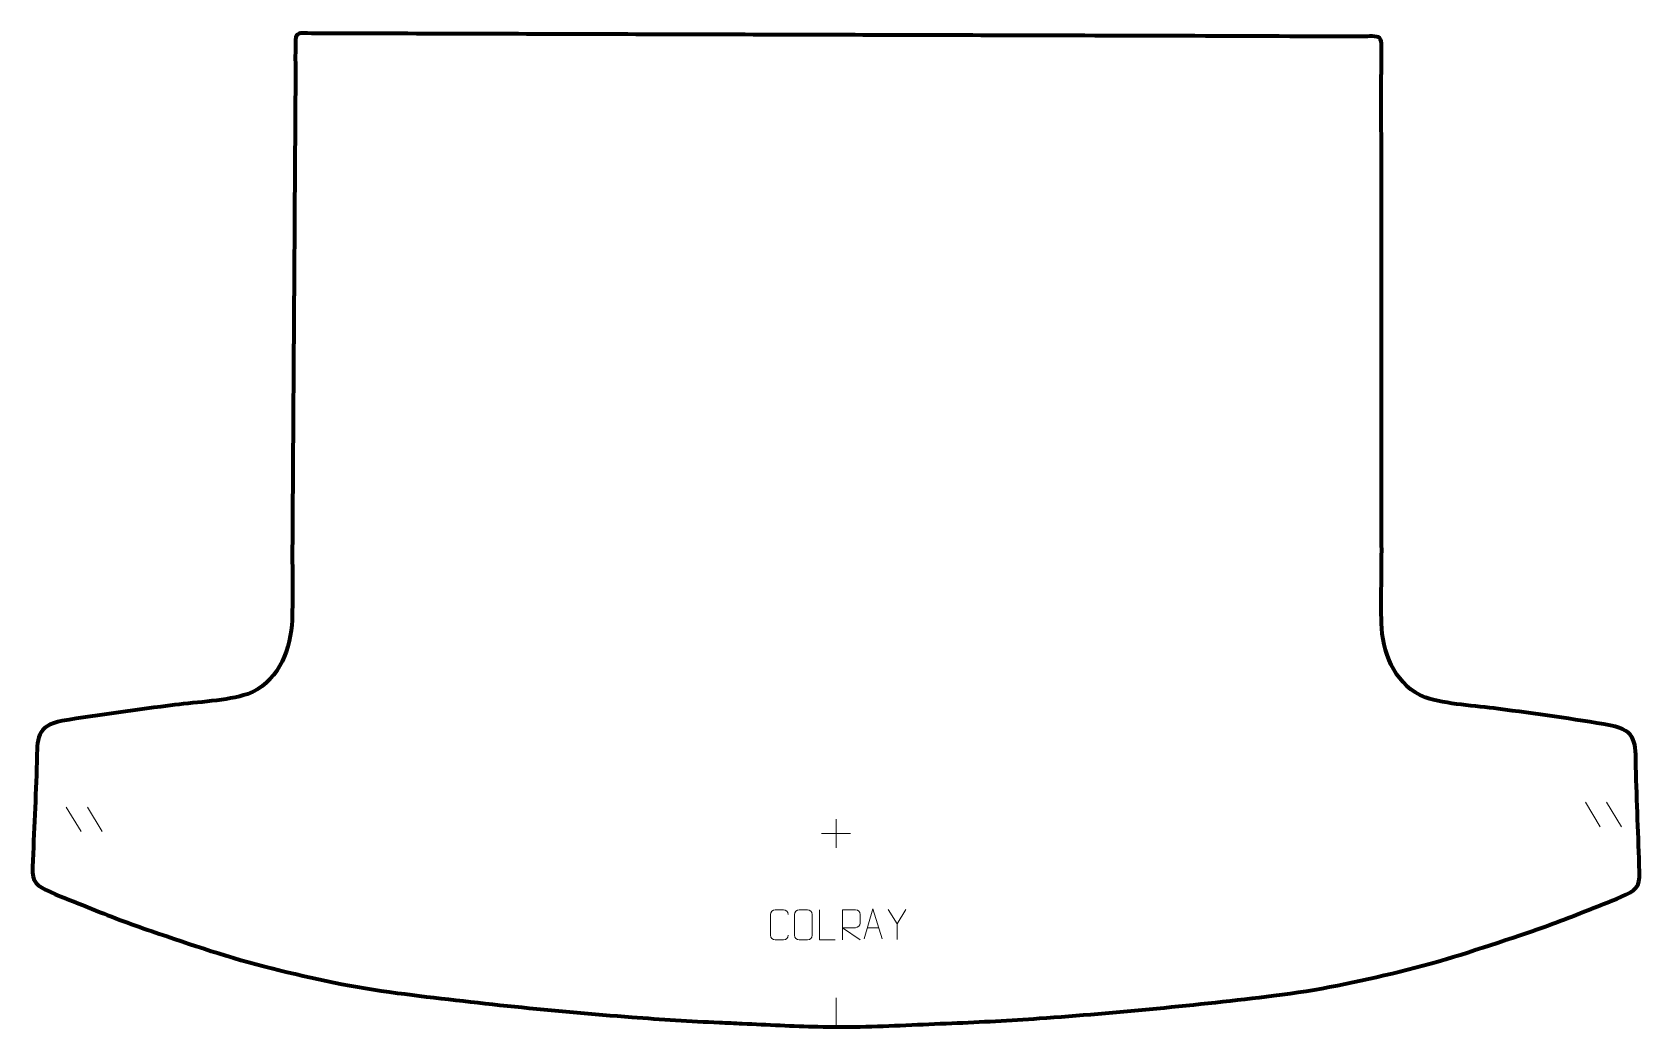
# Model space of a CAD drawing. Header units: millimetres. Extents: x 1424 to 2765, y 56 to 886.
import ezdxf

# ---------------------------------------------------------------- set-up
doc = ezdxf.new("R2010")
doc.units = ezdxf.units.MM
doc.header["$MEASUREMENT"] = 0
doc.layers.add('layer 1', color=7, linetype='Continuous')

msp = doc.modelspace()

# ---------------------------------------------------------------- linework, layer by layer
at = {"layer": 'layer 1', "color": 242, "lineweight": 158}
msp.add_open_spline([(2549.1546, 843.4492), (2549.1546, 843.4492), (2549.1543, 842.6818), (2549.1543, 842.6818), (2549.1543, 842.6818), (2549.1694, 824.1682), (2549.1842, 805.6543), (2549.1989, 787.1407), (2549.1989, 787.1407), (2549.2282, 751.0546), (2549.2572, 714.9687), (2549.2863, 678.8828), (2549.2863, 678.8828), (2549.2912, 672.6069), (2549.2964, 666.3309), (2549.3015, 660.0552), (2549.3015, 660.0552), (2549.3065, 653.7793), (2549.3116, 647.5035), (2549.3165, 641.2278), (2549.3165, 641.2278), (2549.3216, 634.9519), (2549.3268, 628.6761), (2549.3317, 622.4002), (2549.3317, 622.4002), (2549.3467, 603.8866), (2549.3616, 585.3729), (2549.3764, 566.8592), (2549.3764, 566.8592), (2549.3868, 554.3075), (2549.3968, 541.7559), (2549.4069, 529.2043), (2549.4069, 529.2043), (2549.427, 504.1009), (2549.4474, 478.9976), (2549.4677, 453.8941), (2549.4677, 453.8941), (2549.4484, 432.5799), (2548.6156, 410.237), (2549.5043, 389.0518), (2549.5043, 389.0518), (2551.6513, 364.9687), (2562.0127, 340.7885), (2586.0211, 331.4629), (2586.0211, 331.4629), (2603.2389, 325.5865), (2627.979, 324.5335), (2646.5462, 322.0294), (2646.5462, 322.0294), (2677.6717, 317.8027), (2709.5161, 313.62), (2740.4025, 308.0647), (2740.4025, 308.0647), (2762.2102, 303.8857), (2761.1879, 293.1382), (2761.53, 273.7635), (2761.53, 273.7635), (2762.0913, 244.539), (2763.6257, 215.4434), (2764.482, 186.258), (2764.482, 186.258), (2764.7472, 172.7508), (2761.3118, 170.7974), (2749.2561, 165.3742), (2749.2561, 165.3742), (2739.3496, 160.9658), (2728.4837, 157.0777), (2718.3263, 153.0042), (2718.3263, 153.0042), (2700.2535, 145.7567), (2683.3406, 139.3975), (2664.8206, 133.3095), (2664.8206, 133.3095), (2631.1812, 122.0275), (2599.4917, 111.3517), (2564.8833, 103.0001), (2564.8833, 103.0001), (2529.2132, 94.4054), (2496.1694, 87.3488), (2459.6481, 82.9243), (2459.6481, 82.9243), (2394.6208, 75.0462), (2329.3866, 68.6391), (2264.0456, 64.0195), (2264.0456, 64.0195), (2239.7021, 62.3023), (2215.3581, 60.9246), (2190.9716, 59.9885), (2190.9716, 59.9885), (2165.6252, 59.0197), (2140.0268, 57.6411), (2114.7125, 56.958), (2114.7125, 56.958), (2103.2404, 56.6484), (2090.8387, 56.8921), (2079.3134, 57.0761), (2079.3134, 57.0761), (2058.5371, 57.4078), (2037.1753, 58.783), (2016.3534, 59.7129), (2016.3534, 59.7129), (2009.9942, 59.9969), (2003.6349, 60.2783), (1997.2755, 60.5592), (1997.2755, 60.5592), (1972.8949, 61.6358), (1948.5594, 63.1605), (1924.2267, 65.0211), (1924.2267, 65.0211), (1858.9138, 70.0255), (1793.7185, 76.8172), (1728.7388, 85.0783), (1728.7388, 85.0783), (1692.2444, 89.7182), (1659.2426, 96.9693), (1623.6237, 105.7741), (1623.6237, 105.7741), (1589.0653, 114.3296), (1557.4393, 125.192), (1523.8669, 136.672), (1523.8669, 136.672), (1505.383, 142.8689), (1488.5079, 149.3278), (1470.4782, 156.6818), (1470.4782, 156.6818), (1460.3452, 160.815), (1449.5022, 164.7671), (1439.6218, 169.2339), (1439.6218, 169.2339), (1427.5982, 174.728), (1424.1744, 176.7015), (1424.5194, 190.2069), (1424.5194, 190.2069), (1425.5477, 219.3868), (1427.2535, 248.4727), (1427.9867, 277.6935), (1427.9867, 277.6935), (1428.4433, 297.0658), (1427.4845, 307.8191), (1449.3163, 311.8696), (1449.3163, 311.8696), (1480.2349, 317.2424), (1512.1033, 321.2378), (1543.2534, 325.2808), (1543.2534, 325.2808), (1561.8351, 327.6757), (1586.5809, 328.5828), (1603.8328, 334.3575), (1603.8328, 334.3575), (1627.8958, 343.5415), (1638.3995, 367.6602), (1640.6884, 391.7302), (1640.6884, 391.7302), (1641.702, 412.9098), (1641.0011, 435.2573), (1641.1072, 456.5713), (1641.1072, 456.5713), (1641.2757, 481.6741), (1641.4437, 506.7769), (1641.6118, 531.8795), (1641.6118, 531.8795), (1641.6962, 544.431), (1641.7802, 556.9823), (1641.8642, 569.5337), (1641.8642, 569.5337), (1641.9882, 588.047), (1642.1123, 606.5602), (1642.2364, 625.0737), (1642.2364, 625.0737), (1642.2782, 631.3493), (1642.3203, 637.6249), (1642.3625, 643.9006), (1642.3625, 643.9006), (1642.4045, 650.1762), (1642.4465, 656.4519), (1642.4886, 662.7276), (1642.4886, 662.7276), (1642.5306, 669.0035), (1642.5727, 675.2791), (1642.6148, 681.5548), (1642.6148, 681.5548), (1642.8565, 717.6399), (1643.0983, 753.7252), (1643.3401, 789.8103), (1643.3401, 789.8103), (1643.464, 808.3236), (1643.5881, 826.837), (1643.7121, 845.3503), (1643.7121, 845.3503), (1643.7121, 845.3503), (1643.7164, 846.1176), (1643.7164, 846.1176), (1643.7164, 846.1176), (1643.7308, 851.5401), (1643.3325, 878.7782), (1644.0847, 881.8559), (1644.0847, 881.8559), (1645.1218, 886.0993), (1650.0148, 885.248), (1653.6863, 885.1664), (1653.6863, 885.1664), (1671.9304, 884.7605), (1690.6777, 884.9874), (1708.9764, 884.9335), (1708.9764, 884.9335), (1747.0672, 884.8212), (1785.158, 884.7089), (1823.2488, 884.5967), (1823.2488, 884.5967), (1892.7646, 884.3918), (1962.2803, 884.1869), (2031.7961, 883.982), (2031.7961, 883.982), (2101.6293, 883.7762), (2171.4625, 883.5704), (2241.2956, 883.3646), (2241.2956, 883.3646), (2247.6441, 883.3459), (2253.9926, 883.3272), (2260.341, 883.3085), (2260.341, 883.3085), (2304.7803, 883.1775), (2349.2196, 883.0465), (2393.6589, 882.9156), (2393.6589, 882.9156), (2440.6079, 882.7772), (2487.6629, 882.4148), (2534.599, 882.5059), (2534.599, 882.5059), (2537.5803, 882.5117), (2545.9446, 883.3517), (2547.9247, 881.1842), (2547.9247, 881.1842), (2549.9888, 878.9248), (2549.2794, 870.4416), (2549.2809, 867.2541), (2549.2809, 867.2541), (2549.2847, 859.3156), (2549.1804, 851.3861), (2549.1546, 843.4492)], degree=3, knots=[0, 0, 0, 0, 0.016393443, 0.016393443, 0.016393443, 0.016393443, 0.032786885, 0.032786885, 0.032786885, 0.032786885, 0.049180328, 0.049180328, 0.049180328, 0.049180328, 0.06557377, 0.06557377, 0.06557377, 0.06557377, 0.081967213, 0.081967213, 0.081967213, 0.081967213, 0.098360656, 0.098360656, 0.098360656, 0.098360656, 0.114754098, 0.114754098, 0.114754098, 0.114754098, 0.131147541, 0.131147541, 0.131147541, 0.131147541, 0.147540984, 0.147540984, 0.147540984, 0.147540984, 0.163934426, 0.163934426, 0.163934426, 0.163934426, 0.180327869, 0.180327869, 0.180327869, 0.180327869, 0.196721311, 0.196721311, 0.196721311, 0.196721311, 0.213114754, 0.213114754, 0.213114754, 0.213114754, 0.229508197, 0.229508197, 0.229508197, 0.229508197, 0.245901639, 0.245901639, 0.245901639, 0.245901639, 0.262295082, 0.262295082, 0.262295082, 0.262295082, 0.278688525, 0.278688525, 0.278688525, 0.278688525, 0.295081967, 0.295081967, 0.295081967, 0.295081967, 0.31147541, 0.31147541, 0.31147541, 0.31147541, 0.327868852, 0.327868852, 0.327868852, 0.327868852, 0.344262295, 0.344262295, 0.344262295, 0.344262295, 0.360655738, 0.360655738, 0.360655738, 0.360655738, 0.37704918, 0.37704918, 0.37704918, 0.37704918, 0.393442623, 0.393442623, 0.393442623, 0.393442623, 0.409836066, 0.409836066, 0.409836066, 0.409836066, 0.426229508, 0.426229508, 0.426229508, 0.426229508, 0.442622951, 0.442622951, 0.442622951, 0.442622951, 0.459016393, 0.459016393, 0.459016393, 0.459016393, 0.475409836, 0.475409836, 0.475409836, 0.475409836, 0.491803279, 0.491803279, 0.491803279, 0.491803279, 0.508196721, 0.508196721, 0.508196721, 0.508196721, 0.524590164, 0.524590164, 0.524590164, 0.524590164, 0.540983607, 0.540983607, 0.540983607, 0.540983607, 0.557377049, 0.557377049, 0.557377049, 0.557377049, 0.573770492, 0.573770492, 0.573770492, 0.573770492, 0.590163934, 0.590163934, 0.590163934, 0.590163934, 0.606557377, 0.606557377, 0.606557377, 0.606557377, 0.62295082, 0.62295082, 0.62295082, 0.62295082, 0.639344262, 0.639344262, 0.639344262, 0.639344262, 0.655737705, 0.655737705, 0.655737705, 0.655737705, 0.672131148, 0.672131148, 0.672131148, 0.672131148, 0.68852459, 0.68852459, 0.68852459, 0.68852459, 0.704918033, 0.704918033, 0.704918033, 0.704918033, 0.721311475, 0.721311475, 0.721311475, 0.721311475, 0.737704918, 0.737704918, 0.737704918, 0.737704918, 0.754098361, 0.754098361, 0.754098361, 0.754098361, 0.770491803, 0.770491803, 0.770491803, 0.770491803, 0.786885246, 0.786885246, 0.786885246, 0.786885246, 0.803278689, 0.803278689, 0.803278689, 0.803278689, 0.819672131, 0.819672131, 0.819672131, 0.819672131, 0.836065574, 0.836065574, 0.836065574, 0.836065574, 0.852459016, 0.852459016, 0.852459016, 0.852459016, 0.868852459, 0.868852459, 0.868852459, 0.868852459, 0.885245902, 0.885245902, 0.885245902, 0.885245902, 0.901639344, 0.901639344, 0.901639344, 0.901639344, 0.918032787, 0.918032787, 0.918032787, 0.918032787, 0.93442623, 0.93442623, 0.93442623, 0.93442623, 0.950819672, 0.950819672, 0.950819672, 0.950819672, 0.967213115, 0.967213115, 0.967213115, 0.967213115, 1, 1, 1, 1], dxfattribs=at)
at = {"layer": 'layer 1', "color": 250, "lineweight": 9}
for points in [[(2719.3053, 244.0921), (2719.3053, 244.0921), (2731.6696, 223.5478), (2731.6696, 223.5478)], [(2737.0352, 244.0921), (2737.0352, 244.0921), (2749.3995, 223.5478), (2749.3995, 223.5478)], [(1452.5739, 240.17), (1452.5739, 240.17), (1464.9382, 219.6257), (1464.9382, 219.6257)], [(1470.3038, 240.17), (1470.3038, 240.17), (1482.6681, 219.6257), (1482.6681, 219.6257)], [(2094.4961, 230.0811), (2094.4961, 230.0811), (2094.4961, 206.1032), (2094.4961, 206.1032)], [(2082.5072, 218.0921), (2082.5072, 218.0921), (2106.4851, 218.0921), (2106.4851, 218.0921)], [(2145.3522, 142.7628), (2145.3522, 142.7628), (2138.0313, 154.6615), (2138.0313, 154.6615)], [(2120.6043, 139.5355), (2120.6043, 139.5355), (2130.1, 139.5355), (2130.1, 139.5355)], [(2094.4961, 81.0482), (2094.4961, 81.0482), (2094.4961, 56.0741), (2094.4961, 56.0741)]]:
    msp.add_open_spline(points, degree=3, dxfattribs=at)
for points, knots in [([(2054.6894, 133.2611), (2054.5496, 130.9377), (2052.8724, 129.4581), (2050.7247, 129.4473), (2050.7247, 129.4473), (2048.3928, 129.4477), (2046.0609, 129.4477), (2043.7294, 129.4473), (2043.7294, 129.4473), (2041.8044, 129.3419), (2039.8323, 131.2264), (2039.8435, 133.2437), (2039.8435, 133.2437), (2039.8439, 139.0138), (2039.8439, 144.7835), (2039.8435, 150.5528), (2039.8435, 150.5528), (2039.8477, 152.6909), (2041.5944, 154.4101), (2043.7468, 154.3966), (2043.7468, 154.3966), (2046.0725, 154.3966), (2048.3986, 154.3966), (2050.7247, 154.3966), (2050.7247, 154.3966), (2052.6713, 154.4321), (2054.6627, 152.9406), (2054.6894, 150.503)], [0, 0, 0, 0, 0.125, 0.125, 0.125, 0.125, 0.25, 0.25, 0.25, 0.25, 0.375, 0.375, 0.375, 0.375, 0.5, 0.5, 0.5, 0.5, 0.625, 0.625, 0.625, 0.625, 0.75, 0.75, 0.75, 0.75, 1, 1, 1, 1]), ([(2063.7468, 154.3966), (2066.0725, 154.3966), (2068.3986, 154.3966), (2070.7247, 154.3966), (2070.7247, 154.3966), (2072.6713, 154.4322), (2074.6627, 152.9406), (2074.6894, 150.503), (2074.6894, 150.503), (2074.689, 144.7561), (2074.689, 139.0088), (2074.6894, 133.2611), (2074.6894, 133.2611), (2074.5496, 130.9377), (2072.8724, 129.4581), (2070.7247, 129.4473), (2070.7247, 129.4473), (2068.3928, 129.4477), (2066.0609, 129.4477), (2063.7294, 129.4473), (2063.7294, 129.4473), (2061.8044, 129.3419), (2059.8323, 131.2264), (2059.8435, 133.2437), (2059.8435, 133.2437), (2059.8438, 139.0138), (2059.8438, 144.7835), (2059.8435, 150.5528), (2059.8435, 150.5528), (2059.8477, 152.6909), (2061.5944, 154.4101), (2063.7468, 154.3966)], [0, 0, 0, 0, 0.111111111, 0.111111111, 0.111111111, 0.111111111, 0.222222222, 0.222222222, 0.222222222, 0.222222222, 0.333333333, 0.333333333, 0.333333333, 0.333333333, 0.444444444, 0.444444444, 0.444444444, 0.444444444, 0.555555556, 0.555555556, 0.555555556, 0.555555556, 0.666666667, 0.666666667, 0.666666667, 0.666666667, 0.777777778, 0.777777778, 0.777777778, 0.777777778, 1, 1, 1, 1]), ([(2093.7409, 129.4433), (2093.7409, 129.4433), (2080.7918, 129.4433), (2080.7918, 129.4433), (2080.7918, 129.4433), (2080.7918, 129.4433), (2080.7918, 154.3969), (2080.7918, 154.3969)], [0, 0, 0, 0, 0.333333333, 0.333333333, 0.333333333, 0.333333333, 1, 1, 1, 1]), ([(2099.9343, 129.4434), (2099.9343, 129.4434), (2099.9343, 154.3969), (2099.9343, 154.3969), (2099.9343, 154.3969), (2103.5291, 154.3969), (2107.1246, 154.3969), (2110.7198, 154.3969), (2110.7198, 154.3969), (2113.0451, 154.3592), (2114.6024, 152.8692), (2114.5983, 150.5028), (2114.5983, 150.5028), (2114.5979, 148.4673), (2114.5979, 145.4079), (2114.5983, 143.3719), (2114.5983, 143.3719), (2114.5918, 141.4964), (2112.7795, 139.5546), (2110.77, 139.5355), (2110.77, 139.5355), (2110.77, 139.5355), (2099.9343, 139.5355), (2099.9343, 139.5355), (2099.9343, 139.5355), (2099.9343, 139.5355), (2114.589, 129.4434), (2114.589, 129.4434)], [0, 0, 0, 0, 0.125, 0.125, 0.125, 0.125, 0.25, 0.25, 0.25, 0.25, 0.375, 0.375, 0.375, 0.375, 0.5, 0.5, 0.5, 0.5, 0.625, 0.625, 0.625, 0.625, 0.75, 0.75, 0.75, 0.75, 1, 1, 1, 1]), ([(2117.8817, 130.2861), (2117.8817, 130.2861), (2125.2527, 155.2396), (2125.2527, 155.2396), (2125.2527, 155.2396), (2125.2527, 155.2396), (2132.8226, 130.2861), (2132.8226, 130.2861)], [0, 0, 0, 0, 0.333333333, 0.333333333, 0.333333333, 0.333333333, 1, 1, 1, 1]), ([(2152.6746, 154.6615), (2152.6746, 154.6615), (2145.3522, 142.7628), (2145.3522, 142.7628), (2145.3522, 142.7628), (2145.3522, 142.7628), (2145.3529, 129.7079), (2145.3529, 129.7079)], [0, 0, 0, 0, 0.333333333, 0.333333333, 0.333333333, 0.333333333, 1, 1, 1, 1])]:
    msp.add_open_spline(points, degree=3, knots=knots, dxfattribs=at)

doc.saveas('drawing.dxf')
